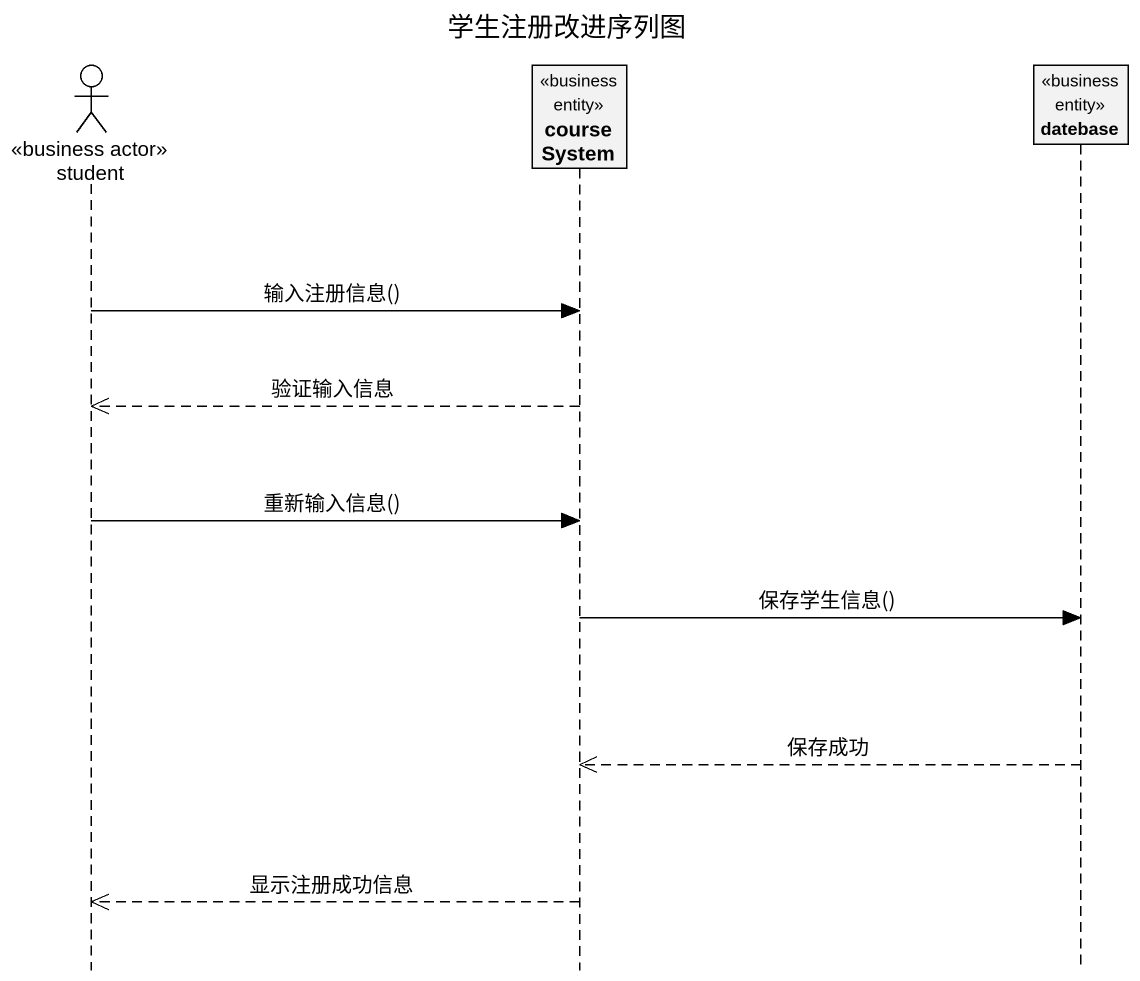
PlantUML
@startuml
title 学生注册改进序列图
hide footbox
actor student <<business actor>>
participant courseSystem <<business entity>>
participant datebase <<business entity>>

student -> courseSystem : 输入注册信息()
courseSystem -->> student : 验证输入信息
student -> courseSystem : 重新输入信息()
courseSystem -> datebase : 保存学生信息()
datebase -->> courseSystem : 保存成功
courseSystem -->> student : 显示注册成功信息
@enduml
